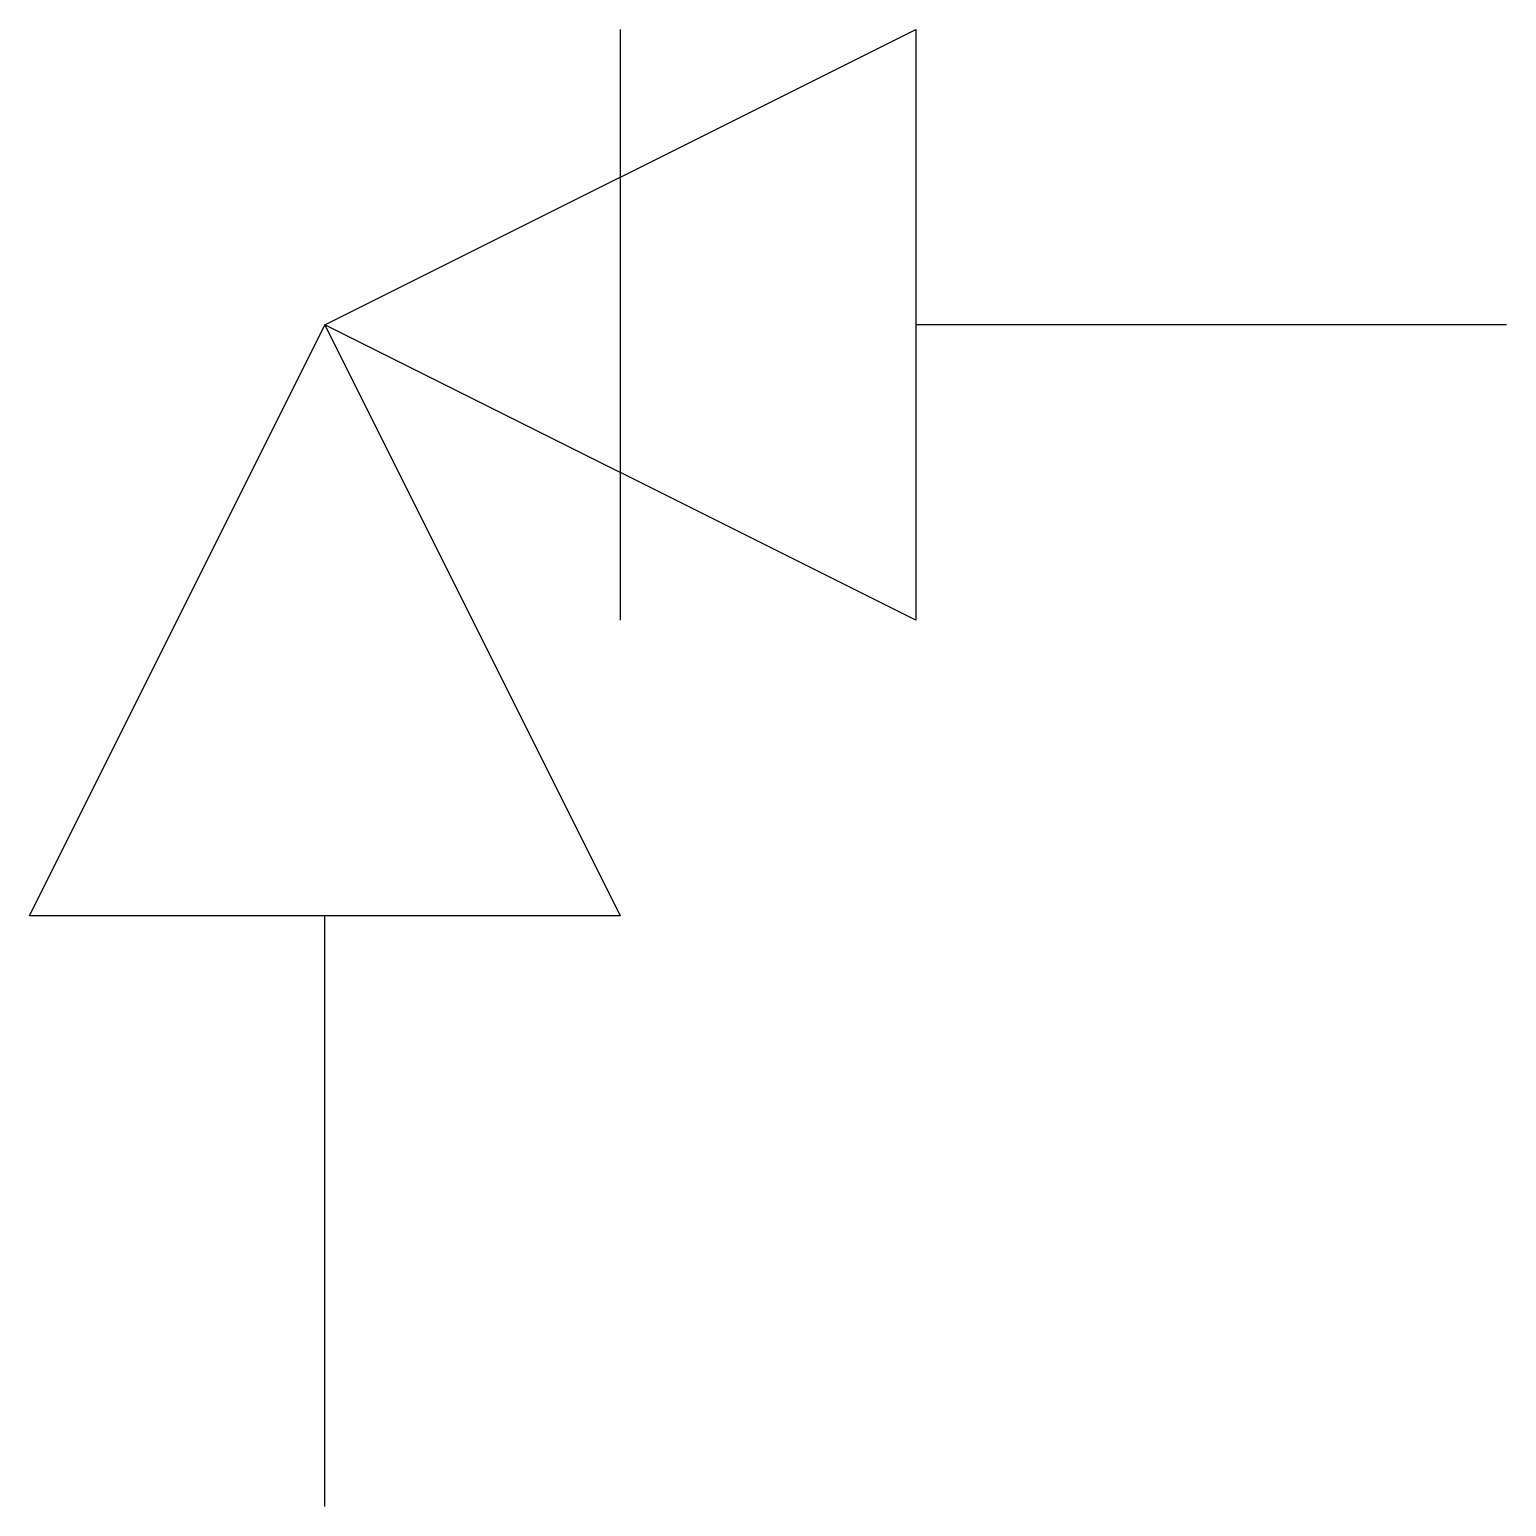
# Model space of a CAD drawing. Extents: x 3.44 to 10.05, y -3.44 to 3.18.
import ezdxf

# ---------------------------------------------------------------- set-up
doc = ezdxf.new("R2010")
doc.units = 0
doc.layers.add('DEFAULT_255_2_778', color=255, linetype='CONTINUOUS')

msp = doc.modelspace()

# ---------------------------------------------------------------- linework, layer by layer
at = {"layer": 'DEFAULT_255_2_778'}
for p, q in [((4.7628, 1.8521), (7.4086, 3.175)), ((6.0852, 3.175), (6.0852, 0.5292)), ((7.4086, 3.175), (7.4086, 0.5292)), ((3.4396, -0.7937), (4.7625, 1.8521)), ((4.7625, 1.8521), (6.0854, -0.7937)), ((7.4086, 0.5292), (4.7628, 1.8521)), ((10.0541, 1.8521), (7.4083, 1.8521)), ((6.0854, -0.7937), (3.4396, -0.7937)), ((4.7628, -3.4395), (4.7628, -0.7937))]:
    msp.add_line(p, q, dxfattribs=at)

doc.saveas('drawing.dxf')
